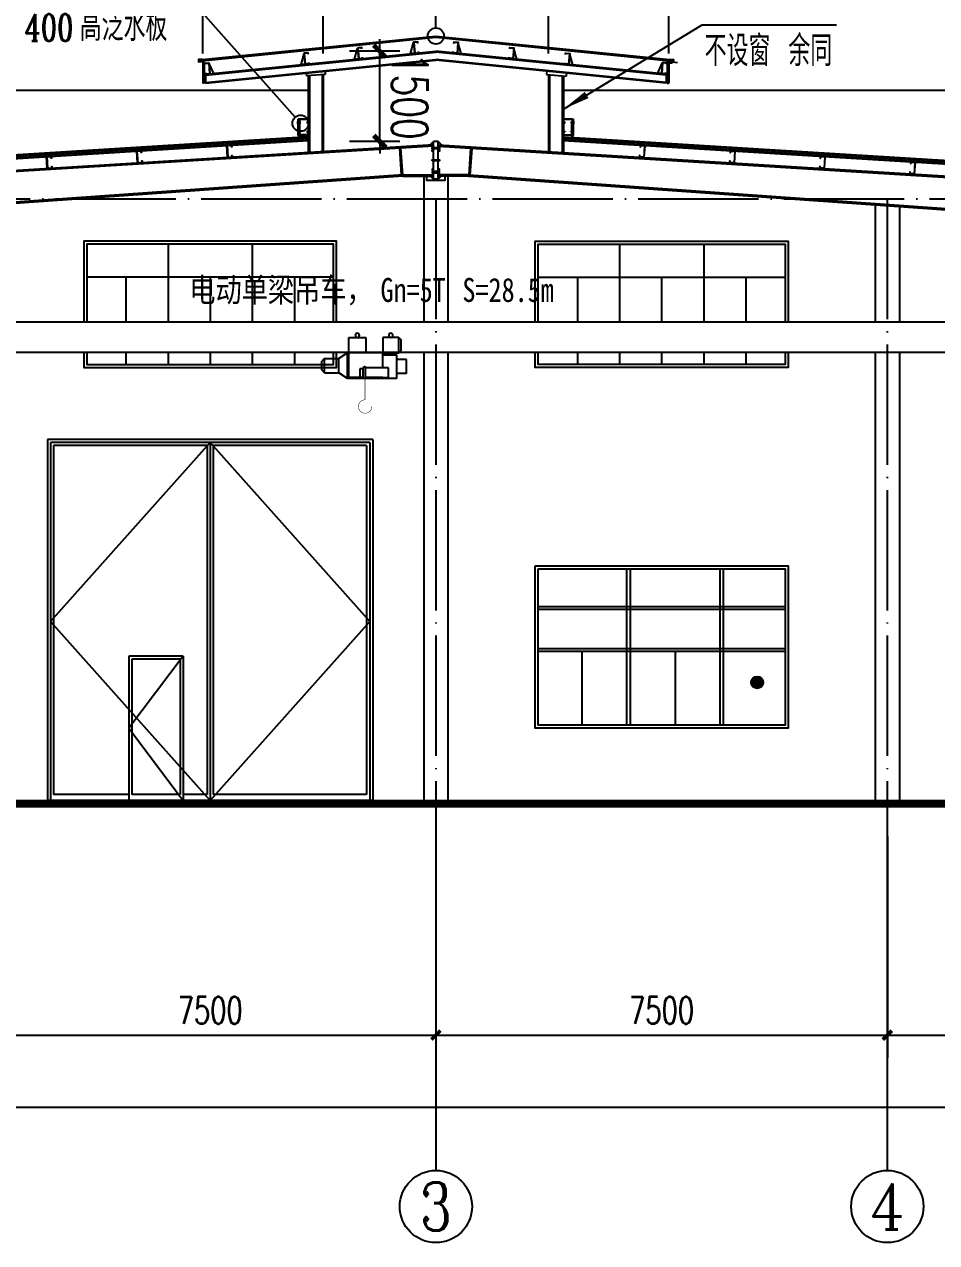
# Model space of a CAD drawing. Extents: x 14586673 to 15379323, y -344170 to -118775.
# Drawn here: x 15290286 to 15305441, y -214513 to -194261 of the extents above; entities that cross this region are included whole.
import ezdxf
from ezdxf.enums import TextEntityAlignment as Align

# ---------------------------------------------------------------- set-up
doc = ezdxf.new("R2010")
doc.units = 0
doc.header["$LTSCALE"] = 1000
doc.header["$MEASUREMENT"] = 0
doc.linetypes.add('DOTE', pattern=[2.42, 2, -0.2, 0.02, -0.2])
for name, color, linetype in [('06', 7, 'Continuous'), ('11', 3, 'Continuous'), ('AXIS', 3, 'Continuous'), ('AXIS_TEXT', 7, 'Continuous'), ('COLUMN', 2, 'Continuous'), ('DIM_LEAD', 3, 'Continuous'), ('DOTE', 1, 'DOTE'), ('PUB_DIM', 3, 'Continuous'), ('PUB_TEXT', 7, 'Continuous'), ('S_FLOOR', 2, 'Continuous'), ('WINDOW', 4, 'Continuous'), ('填充', 251, 'Continuous'), ('彩板', 4, 'Continuous'), ('梁柱', 3, 'Continuous')]:
    doc.layers.add(name, color=color, linetype=linetype)
doc.styles.add('_TCH_AXIS', font='COMPLEX', dxfattribs={"bigfont": 'GBCBIG'})
doc.styles.add('_TCH_DIM', font='SIMPLEX', dxfattribs={"bigfont": 'GBCBIG'})
doc.styles.add('_TCH_DIM_T3', font='SIMPLEX', dxfattribs={"width": 0.705882, "bigfont": 'GBCBIG'})
doc.styles.add('_TCH_LABEL', font='COMPLEX', dxfattribs={"bigfont": 'GBCBIG'})
doc.styles.add('COMPLEX', font='COMPLEX')
doc.styles.add('宋', font='', dxfattribs={"width": 0.8})
doc.styles.get('宋').set_extended_font_data('SimSun')
doc.dimstyles.new('_TCH_ARCH&&150', dxfattribs={"dimtxt": 446.25, "dimasz": 150, "dimexe": 375, "dimexo": 450, "dimgap": 189.375, "dimtad": 1, "dimdec": 0, "dimzin": 0, "dimdsep": 46, "dimtxsty": '_TCH_DIM_T3', "dimblk": 'ARCHTICK', "dimcen": 0.09, "dimclrt": 7, "dimazin": 2, "dimtfac": 1, "dimtdec": 0, "dimtix": 1, "dimtmove": 2, "dimatfit": 3, "dimfxl": 0, "dimtolj": 1, "dimtzin": 0, "dimarcsym": 0})
doc.dimstyles.new('_TCH_ARCH&&200', dxfattribs={"dimtxt": 595, "dimasz": 200, "dimexe": 500, "dimexo": 600, "dimgap": 200, "dimtad": 1, "dimdec": 0, "dimzin": 0, "dimdsep": 46, "dimtxsty": '_TCH_DIM_T3', "dimblk": 'ARCHTICK', "dimcen": 0.09, "dimclrt": 7, "dimazin": 2, "dimtfac": 1, "dimtdec": 0, "dimtix": 1, "dimtmove": 2, "dimatfit": 3, "dimfxl": 0, "dimtolj": 1, "dimtzin": 0, "dimarcsym": 0})

# ---------------------------------------------------------------- blocks, each defined once
blk = doc.blocks.new('A$C1CF62CEA')
at = {"color": 7}
for p, q in [((448, 1264), (731, 1264)), ((448, 1007), (448, 1264)), ((731, 1264), (731, 1007)), ((1279, 1264), (1012, 1264)), ((1012, 1264), (1012, 1007)), ((1279, 1007), (1279, 1264)), ((1279, 1264), (1318, 1226)), ((1318, 1044), (1318, 1226)), ((1279, 1007), (1318, 1044)), ((47, 913), (0, 867)), ((0, 723), (0, 867)), ((47, 677), (47, 913)), ((47, 913), (282, 913)), ((424, 1007), (282, 913)), ((282, 677), (282, 913)), ((1012, 1007), (424, 1007)), ((424, 583), (424, 1007)), ((448, 599), (448, 1007)), ((1012, 1007), (1279, 1007)), ((1012, 756), (1012, 1007)), ((1012, 975), (1247, 975)), ((1247, 583), (1247, 975)), ((1404, 897), (1247, 897)), ((1404, 662), (1404, 897)), ((47, 677), (0, 723)), ((47, 677), (282, 677)), ((424, 583), (282, 677)), ((679, 744), (632, 744)), ((632, 744), (632, 599)), ((718, 779), (679, 756)), ((679, 756), (679, 583)), ((718, 779), (718, 583)), ((1110, 756), (718, 756)), ((718, 756), (718, 599)), ((1110, 599), (1110, 756)), ((1404, 662), (1247, 662)), ((1247, 583), (424, 583)), ((679, 599), (448, 599)), ((1012, 599), (718, 599)), ((1012, 599), (1110, 599))]:
    blk.add_line(p, q, dxfattribs=at)
at = {"color": 7, "linetype": 'ByBlock', "const_width": 7.84}
blk.add_lwpolyline([(830, 116, -2.414214), (718, 227), (718, 583)], format="xyb", dxfattribs=at)
at = {"color": 7, "extrusion": (0, 0, -1)}
for centre in [(589, 1299), (1145, 1299)]:
    blk.add_ellipse(centre, major_axis=(24.4, 24.4), ratio=1, start_param=3.926991, end_param=10.210176, dxfattribs=at)
blk = doc.blocks.new('A$C72861E34')
for p, q in [((0, 0), (0, 150)), ((0, 150), (60, 150)), ((60, 0), (0, 0)), ((3, 147), (3, 3)), ((57, 147), (3, 147)), ((3, 3), (58, 3)), ((57, 123), (57, 147)), ((60, 123), (57, 123)), ((57, 27), (60, 27)), ((58, 3), (57, 27)), ((60, 150), (60, 123)), ((60, 27), (60, 0))]:
    blk.add_line(p, q)
blk = doc.blocks.new('A$C2E1941DB')
at = {"color": 3, "linetype": 'ByBlock'}
for points in [[(55, 0), (0, 0), (55, 150)], [(57, 150), (55, 150), (55, 0), (57, 0)], [(117, 140), (117, 160), (57, 160), (57, 0), (117, 0), (117, 20)], [(115, 140), (115, 158), (60, 158), (60, 3), (115, 3), (115, 20)]]:
    blk.add_lwpolyline(points, dxfattribs=at)
blk = doc.blocks.new('A$C19DF6FF6')
at = {"xscale": -2.0736, "yscale": 2.0736, "zscale": 2.0736, "rotation": 355.4260438756032}
blk.add_blockref('A$C2E1941DB', (242, 0), dxfattribs=at)
blk = doc.blocks.new('A$C6EE6551E')
at = {"layer": 'COLUMN'}
blk.add_hatch(color=256, dxfattribs=at).paths.add_polyline_path([(5, 195), (75, 200), (77, 175), (82, 175), (80, 205), (0, 200), (13, 0), (93, 5), (91, 35), (86, 35), (88, 10), (18, 5)])
blk.add_lwpolyline([(93, 5), (13, 0), (0, 200), (80, 205), (82, 175), (77, 175), (75, 200), (5, 195), (18, 5), (88, 10), (86, 35), (91, 35)], close=True, dxfattribs=at)
blk = doc.blocks.new('_ArchTick')
at = {"color": 0, "linetype": 'ByBlock', "const_width": 0.4}
blk.add_lwpolyline([(-0.5, -0.5), (0.5, 0.5)], dxfattribs=at)
blk = doc.blocks.new('*D549')
at = {"layer": 'Defpoints', "color": 0}
for p in [(15296190, -194707), (15297122, -194707), (15297123, -196207)]:
    blk.add_point(p, dxfattribs=at)
at = {"layer": 'PUB_DIM', "color": 0, "lineweight": -2}
for p, q in [((15296190, -194707), (15296190, -194507)), ((15296522, -194707), (15295690, -194707)), ((15296190, -196207), (15296190, -194707)), ((15296523, -196207), (15295690, -196208)), ((15296190, -196207), (15296190, -196407))]:
    blk.add_line(p, q, dxfattribs=at)
at = {"layer": 'PUB_DIM', "color": 0, "lineweight": -2, "xscale": 200, "yscale": 200, "zscale": 200}
for p, rotation in [((15296190, -194707), 270.0090164253835), ((15296190, -196207), 90.00901642538352)]:
    blk.add_blockref('_ArchTick', p, dxfattribs=dict(at, rotation=rotation))
at = {"layer": 'PUB_DIM', "color": 7, "insert": (15296688, -195457), "char_height": 595, "attachment_point": 5, "rotation": 270.009, "style": '_TCH_DIM_T3'}
blk.add_mtext('\\A1;1500', dxfattribs=at)
blk = doc.blocks.new('*D550')
at = {"layer": 'Defpoints', "color": 0}
for p in [(15300992, -193296), (15298992, -195196), (15300992, -195196)]:
    blk.add_point(p, dxfattribs=at)
at = {"layer": 'PUB_DIM', "color": 0, "lineweight": -2}
for p, q in [((15298992, -194746), (15298992, -192921)), ((15300992, -194746), (15300992, -192921)), ((15298992, -193296), (15300992, -193296))]:
    blk.add_line(p, q, dxfattribs=at)
at = {"layer": 'PUB_DIM', "color": 0, "lineweight": -2, "xscale": 150, "yscale": 150, "zscale": 150, "rotation": 180}
blk.add_blockref('_ArchTick', (15298992, -193296), dxfattribs=at)
at = {"layer": 'PUB_DIM', "color": 0, "lineweight": -2, "xscale": 150, "yscale": 150, "zscale": 150}
blk.add_blockref('_ArchTick', (15300992, -193296), dxfattribs=at)
at = {"layer": 'PUB_DIM', "color": 7, "insert": (15299992, -192883), "char_height": 446.2, "attachment_point": 5, "style": '_TCH_DIM_T3'}
blk.add_mtext('\\A1;2000', dxfattribs=at)
blk = doc.blocks.new('*D551')
at = {"layer": 'Defpoints', "color": 0}
for p in [(15298992, -193296), (15295252, -195196), (15298992, -195196)]:
    blk.add_point(p, dxfattribs=at)
at = {"layer": 'PUB_DIM', "color": 0, "lineweight": -2}
for p, q in [((15295252, -194746), (15295252, -192921)), ((15298992, -194746), (15298992, -192921)), ((15295252, -193296), (15298992, -193296))]:
    blk.add_line(p, q, dxfattribs=at)
at = {"layer": 'PUB_DIM', "color": 0, "lineweight": -2, "xscale": 150, "yscale": 150, "zscale": 150, "rotation": 180}
blk.add_blockref('_ArchTick', (15295252, -193296), dxfattribs=at)
at = {"layer": 'PUB_DIM', "color": 0, "lineweight": -2, "xscale": 150, "yscale": 150, "zscale": 150}
blk.add_blockref('_ArchTick', (15298992, -193296), dxfattribs=at)
at = {"layer": 'PUB_DIM', "color": 7, "insert": (15297122, -192883), "char_height": 446.2, "attachment_point": 5, "style": '_TCH_DIM_T3'}
blk.add_mtext('\\A1;3000', dxfattribs=at)
blk = doc.blocks.new('*D552')
at = {"layer": 'Defpoints', "color": 0}
for p in [(15295252, -193296), (15293252, -195196), (15295252, -195196)]:
    blk.add_point(p, dxfattribs=at)
at = {"layer": 'PUB_DIM', "color": 0, "lineweight": -2}
for p, q in [((15293252, -194746), (15293252, -192921)), ((15295252, -194746), (15295252, -192921)), ((15293252, -193296), (15295252, -193296))]:
    blk.add_line(p, q, dxfattribs=at)
at = {"layer": 'PUB_DIM', "color": 0, "lineweight": -2, "xscale": 150, "yscale": 150, "zscale": 150, "rotation": 180}
blk.add_blockref('_ArchTick', (15293252, -193296), dxfattribs=at)
at = {"layer": 'PUB_DIM', "color": 0, "lineweight": -2, "xscale": 150, "yscale": 150, "zscale": 150}
blk.add_blockref('_ArchTick', (15295252, -193296), dxfattribs=at)
at = {"layer": 'PUB_DIM', "color": 7, "insert": (15294252, -192883), "char_height": 446.2, "attachment_point": 5, "style": '_TCH_DIM_T3'}
blk.add_mtext('\\A1;2000', dxfattribs=at)
blk = doc.blocks.new('_AXISO')
blk.add_circle((0, 0), 0.5)
at = {"layer": 'AXIS_TEXT', "style": 'COMPLEX', "width": 1.041667}
blk.add_attdef('A', text='', height=0.56, dxfattribs=at).set_placement((-0.25, -0.28), (0.25, -0.28), align=Align.FIT)
blk = doc.blocks.new('*D567')
at = {"layer": 'AXIS', "color": 0, "lineweight": -2}
for p, q in [((15282123, -207763), (15282123, -212638)), ((15342123, -207763), (15342123, -212638)), ((15282123, -212263), (15342123, -212263))]:
    blk.add_line(p, q, dxfattribs=at)
at = {"layer": 'Defpoints', "color": 0}
for p in [(15282123, -207313), (15342123, -207313), (15342123, -212263)]:
    blk.add_point(p, dxfattribs=at)
at = {"layer": 'AXIS', "color": 0, "lineweight": -2, "xscale": 150, "yscale": 150, "zscale": 150, "rotation": 180}
blk.add_blockref('_ArchTick', (15282123, -212263), dxfattribs=at)
at = {"layer": 'AXIS', "color": 0, "lineweight": -2, "xscale": 150, "yscale": 150, "zscale": 150}
blk.add_blockref('_ArchTick', (15342123, -212263), dxfattribs=at)
at = {"layer": 'AXIS', "color": 7, "insert": (15312123, -211850), "char_height": 446.2, "attachment_point": 5, "style": '_TCH_DIM_T3'}
blk.add_mtext('\\A1;60000', dxfattribs=at)
blk = doc.blocks.new('*D569')
at = {"layer": 'AXIS', "color": 0, "lineweight": -2}
for p, q in [((15289623, -207763), (15289623, -211438)), ((15297123, -207763), (15297123, -211438)), ((15289623, -211063), (15297123, -211063))]:
    blk.add_line(p, q, dxfattribs=at)
at = {"layer": 'Defpoints', "color": 0}
for p in [(15289623, -207313), (15297123, -207313), (15297123, -211063)]:
    blk.add_point(p, dxfattribs=at)
at = {"layer": 'AXIS', "color": 0, "lineweight": -2, "xscale": 150, "yscale": 150, "zscale": 150, "rotation": 180}
blk.add_blockref('_ArchTick', (15289623, -211063), dxfattribs=at)
at = {"layer": 'AXIS', "color": 0, "lineweight": -2, "xscale": 150, "yscale": 150, "zscale": 150}
blk.add_blockref('_ArchTick', (15297123, -211063), dxfattribs=at)
at = {"layer": 'AXIS', "color": 7, "insert": (15293373, -210650), "char_height": 446.2, "attachment_point": 5, "style": '_TCH_DIM_T3'}
blk.add_mtext('\\A1;7500', dxfattribs=at)
blk = doc.blocks.new('*D570')
at = {"layer": 'AXIS', "color": 0, "lineweight": -2}
for p, q in [((15297123, -207763), (15297123, -211438)), ((15304623, -207763), (15304623, -211438)), ((15297123, -211063), (15304623, -211063))]:
    blk.add_line(p, q, dxfattribs=at)
at = {"layer": 'Defpoints', "color": 0}
for p in [(15297123, -207313), (15304623, -207313), (15304623, -211063)]:
    blk.add_point(p, dxfattribs=at)
at = {"layer": 'AXIS', "color": 0, "lineweight": -2, "xscale": 150, "yscale": 150, "zscale": 150, "rotation": 180}
blk.add_blockref('_ArchTick', (15297123, -211063), dxfattribs=at)
at = {"layer": 'AXIS', "color": 0, "lineweight": -2, "xscale": 150, "yscale": 150, "zscale": 150}
blk.add_blockref('_ArchTick', (15304623, -211063), dxfattribs=at)
at = {"layer": 'AXIS', "color": 7, "insert": (15300873, -210650), "char_height": 446.2, "attachment_point": 5, "style": '_TCH_DIM_T3'}
blk.add_mtext('\\A1;7500', dxfattribs=at)
blk = doc.blocks.new('*D571')
at = {"layer": 'AXIS', "color": 0, "lineweight": -2}
for p, q in [((15304623, -207763), (15304623, -211438)), ((15312123, -207763), (15312123, -211438)), ((15304623, -211063), (15312123, -211063))]:
    blk.add_line(p, q, dxfattribs=at)
at = {"layer": 'Defpoints', "color": 0}
for p in [(15304623, -207313), (15312123, -207313), (15312123, -211063)]:
    blk.add_point(p, dxfattribs=at)
at = {"layer": 'AXIS', "color": 0, "lineweight": -2, "xscale": 150, "yscale": 150, "zscale": 150, "rotation": 180}
blk.add_blockref('_ArchTick', (15304623, -211063), dxfattribs=at)
at = {"layer": 'AXIS', "color": 0, "lineweight": -2, "xscale": 150, "yscale": 150, "zscale": 150}
blk.add_blockref('_ArchTick', (15312123, -211063), dxfattribs=at)
at = {"layer": 'AXIS', "color": 7, "insert": (15308373, -210650), "char_height": 446.2, "attachment_point": 5, "style": '_TCH_DIM_T3'}
blk.add_mtext('\\A1;7500', dxfattribs=at)

msp = doc.modelspace()

# ---------------------------------------------------------------- hatches: boundary and pattern name
at = {"layer": 'WINDOW'}
msp.add_hatch(color=250, dxfattribs=at).paths.add_polyline_path([(15302560.1, -205200.1, 1), (15302360.1, -205200.1, 1)])
at = {"layer": '填充', "ltscale": 0.5}
h = msp.add_hatch(dxfattribs=at)
h.set_pattern_fill('ANSI37', color=256, scale=20, style=0)
h.set_pattern_definition([(45, (131150, 49327.217), (-22.4506403, 22.4506403), []), (135, (131150, 49327.217), (-22.4506403, -22.4506403), [])])
h.paths.add_polyline_path([(15295002.3, -196140.4), (15282467.1, -196914.4), (15282467.1, -196964.5), (15282614.5, -196955.4), (15282617, -196953), (15282822.2, -196937), (15282822.2, -196942.6), (15283168.8, -196921.2), (15283168.7, -196918.9), (15283248.6, -196914), (15295002.3, -196190.6)])
h.paths.add_polyline_path([(15299242.3, -196142.2), (15299242.3, -196192.4), (15311778.1, -196964.5), (15311778.1, -196914.4)])
h.paths.add_polyline_path([(15325002.3, -196190.6), (15325002.3, -196140.4), (15312467.1, -196914.4), (15312467.1, -196964.5)])
h.paths.add_polyline_path([(15329242.3, -196140.4), (15329242.3, -196190.6), (15341422.9, -196942.6), (15341422.9, -196937), (15341628.1, -196953), (15341630.6, -196955.4), (15341778.1, -196964.5), (15341778.1, -196914.4)])

# ---------------------------------------------------------------- linework, layer by layer
for p, q in [((15293183.3, -194852.8), (15297122.6, -194455)), ((15297122.6, -194480.1), (15293185.4, -194877.7)), ((15297122.6, -194455), (15301064.2, -194852.7)), ((15301062.2, -194877.6), (15297122.6, -194480.1)), ((15293183.3, -194852.8), (15293185.4, -194877.7)), ((15293252.3, -194896.3), (15293277.3, -194894.5)), ((15293252.3, -194896.3), (15293252.3, -195240.5)), ((15293277.3, -195240.5), (15293277.3, -194894.5)), ((15300954.7, -194912), (15300951.9, -194911.7)), ((15301050.2, -194886.2), (15301049, -194907.3)), ((15301050.2, -194886.2), (15301139.3, -194895.2)), ((15301064.2, -194852.7), (15301062.2, -194877.6)), ((15295285.5, -195095.7), (15294971.5, -195118.8)), ((15295002.3, -195116.5), (15295002.3, -196391.3)), ((15295022.3, -195115), (15295022.3, -196390.1)), ((15295232.3, -195099.6), (15295232.3, -196377.2)), ((15295252.3, -195098.1), (15295252.3, -196375.9)), ((15295281.2, -195041.3), (15295285.5, -195095.7)), ((15298960.4, -195096.5), (15299285.3, -195120.6)), ((15298992.3, -195098.8), (15298992.3, -196376)), ((15299012.3, -195100.3), (15299012.3, -196377.2)), ((15299222.3, -195115.9), (15299222.3, -196390.1)), ((15299242.3, -195117.4), (15299242.3, -196391.3)), ((15293277.3, -195240.5), (15293252.3, -195240.5)), ((15300967.3, -195240.5), (15300992.3, -195240.5)), ((15295002.4, -196130.4), (15282467.1, -196904.3)), ((15295002.4, -196140.4), (15282467.1, -196914.4)), ((15282467.1, -196964.5), (15295002.4, -196190.5)), ((15299242.4, -196132.2), (15311778.1, -196904.3)), ((15311778.1, -196914.4), (15299242.4, -196142.2)), ((15299242.4, -196192.4), (15311778.1, -196964.5)), ((15296922.6, -196783.4), (15296922.6, -199212.6)), ((15297322.6, -196783.4), (15297322.6, -199212.6)), ((15304422.6, -197255.7), (15304422.6, -199212.6)), ((15304822.6, -197290.1), (15304822.6, -199212.6)), ((15296922.6, -199712.6), (15296922.6, -207162.6)), ((15297322.6, -199712.6), (15297322.6, -207162.6)), ((15304422.6, -199712.6), (15304422.6, -207162.6)), ((15304822.6, -199712.6), (15304822.6, -207162.6))]:
    msp.add_line(p, q)
for points in [[(15293239, -194840.3), (15293177.3, -194847.4), (15293180.6, -194883.6), (15293249.8, -194878.7), (15293249.8, -194917.1)], [(15301050.2, -194886.2), (15300967.3, -194882.1), (15300967.3, -195240.5)], [(15301048.4, -194907.3), (15300992.3, -194904.1), (15300992.3, -195240.5)], [(15301008.5, -194840.3), (15301070.2, -194847.3), (15301067, -194883.5), (15300997.7, -194878.7), (15300997.7, -194917.1)], [(15295002.3, -195362.6), (15282164.8, -195362.6)], [(15325002.3, -195362.6), (15299242.3, -195362.6)], [(15256922.6, -207312.6), (15281882.6, -207312.6), (15281882.6, -207162.6), (15312122.6, -207162.6)], [(15256922.6, -207412.6), (15281982.6, -207412.6), (15281982.6, -207262.6), (15312122.6, -207262.6)]]:
    msp.add_lwpolyline(points)
for points, const_width in [([(15294996.9, -195767.3), (15294996.9, -195826.8), (15294827.1, -195826.8), (15294827.1, -195876.1), (15294812.2, -195876.1), (15294812.2, -195910.6), (15294832.3, -195932.9)], 5), ([(15299248.2, -195769.1), (15299248.2, -195828.6), (15299418, -195828.6), (15299418, -195877.9), (15299433, -195877.9), (15299433, -195912.4), (15299412.9, -195934.7)], 5), ([(15256922.6, -207362.6), (15281932.6, -207362.6), (15281932.6, -207212.6), (15312122.6, -207212.6)], 100)]:
    msp.add_lwpolyline(points, dxfattribs=dict(const_width=const_width))
at = {"color": 4}
msp.add_lwpolyline([(15297272.7, -196783.4), (15297272.7, -196856.4), (15296972.7, -196856.4), (15296972.7, -196783.4)], dxfattribs=at)
at = {"color": 7, "ltscale": 5}
msp.add_lwpolyline([(15282647.6, -199712.6), (15311597.6, -199712.6), (15311597.6, -199522.6), (15310797.6, -199212.6), (15283447.6, -199212.6), (15282647.6, -199522.6)], close=True, dxfattribs=at)
at = {"layer": '06', "linetype": 'ByBlock'}
for p, q in [((15293295.7, -195089.9), (15293295.7, -195240.4)), ((15294967.9, -195072.6), (15294971.5, -195118.8)), ((15298965.8, -195028.6), (15298960.4, -195096.5)), ((15299290.1, -195061), (15299285.3, -195120.6)), ((15300949.7, -195090), (15300949.7, -195240.5))]:
    msp.add_line(p, q, dxfattribs=at)
at = {"layer": '11'}
for p, q in [((15293295.7, -195090.1), (15297122.3, -194706.9)), ((15293295.7, -195105.1), (15297122.3, -194722)), ((15300949.7, -195090), (15297122.3, -194706.9)), ((15300949.7, -195105), (15297122.3, -194722)), ((15293295.7, -195225.5), (15297121.7, -194842.4)), ((15293295.7, -195240.5), (15297121.7, -194857.5)), ((15300949.7, -195225.4), (15297121.7, -194842.4)), ((15300949.7, -195240.5), (15297121.7, -194857.5))]:
    msp.add_line(p, q, dxfattribs=at)
at = {"layer": 'AXIS'}
for p, q in [((15297122.6, -207312.6), (15297122.6, -213312.6)), ((15304622.6, -207312.6), (15304622.6, -213312.6))]:
    msp.add_line(p, q, dxfattribs=at)
at = {"layer": 'DIM_LEAD'}
for p, q in [((15299242.3, -195669), (15301544.8, -194270.8)), ((15301544.8, -194270.8), (15303777.9, -194270.8))]:
    msp.add_line(p, q, dxfattribs=at)
msp.add_lwpolyline([(15299242.3, -195669, 0, 120, 0), (15299627, -195435.4, 0, 0, 0)], format="xyseb", dxfattribs=at)
at = {"layer": 'DOTE'}
for p, q in [((15256922.6, -197162.6), (15367322.6, -197162.6)), ((15297122.6, -197162.6), (15297122.6, -207312.6)), ((15304622.6, -197162.6), (15304622.6, -207312.6)), ((15256922.6, -207162.6), (15367322.6, -207162.6))]:
    msp.add_line(p, q, dxfattribs=at)
at = {"layer": 'PUB_DIM'}
for p, q in [((15297122.6, -194320.6), (15297122.6, -191423.9)), ((15294784.7, -195803.9), (15293073.8, -193873.4))]:
    msp.add_line(p, q, dxfattribs=at)
for points in [[(15296686.3, -194285.6, 0, 0, 0), (15295329, -194392.5, 160, 0, 0), (15294730.9, -194439.7, 0, 0, 0)], [(15297558.9, -194285.6, 0, 0, 0), (15298916.1, -194392.5, 160, 0, 0), (15299514.3, -194439.7, 0, 0, 0)]]:
    msp.add_lwpolyline(points, format="xyseb", dxfattribs=at)
for centre in [(15297122.6, -194455), (15294873.8, -195904.5)]:
    msp.add_circle(centre, 134.4, dxfattribs=at)
at = {"layer": 'S_FLOOR'}
for p, q in [((15294852.9, -196142.8), (15294852.9, -195834.3)), ((15294862.9, -196142.2), (15294862.9, -195894.5)), ((15299382.3, -196144), (15299382.2, -195896.3)), ((15299392.3, -196144.6), (15299392.3, -195836.2))]:
    msp.add_line(p, q, dxfattribs=at)
at = {"layer": 'WINDOW', "color": 250}
for p, q in [((15292672.6, -197912.6), (15292672.6, -199212.6)), ((15294072.6, -197912.6), (15294072.6, -199212.6)), ((15300172.6, -197912.6), (15300172.6, -199212.6)), ((15301572.6, -197912.6), (15301572.6, -199212.6)), ((15295422.6, -198462.6), (15291322.6, -198462.6)), ((15291972.6, -198462.6), (15291972.6, -199212.6)), ((15293372.6, -198462.6), (15293372.6, -199212.6)), ((15294772.6, -198462.6), (15294772.6, -199212.6)), ((15298822.6, -198462.6), (15302922.6, -198462.6)), ((15299472.6, -198462.6), (15299472.6, -199212.6)), ((15300872.6, -198462.6), (15300872.6, -199212.6)), ((15302272.6, -198462.6), (15302272.6, -199212.6)), ((15291972.6, -199712.6), (15291972.6, -199912.6)), ((15292672.6, -199712.6), (15292672.6, -199912.6)), ((15293372.6, -199712.6), (15293372.6, -199912.6)), ((15294072.6, -199712.6), (15294072.6, -199912.6)), ((15294772.6, -199712.6), (15294772.6, -199912.6)), ((15299472.6, -199712.6), (15299472.6, -199912.6)), ((15300172.6, -199712.6), (15300172.6, -199912.6)), ((15300872.6, -199712.6), (15300872.6, -199912.6)), ((15301572.6, -199712.6), (15301572.6, -199912.6)), ((15302272.6, -199712.6), (15302272.6, -199912.6)), ((15296072.6, -201162.6), (15290672.6, -201162.6)), ((15290672.6, -201162.6), (15290672.6, -207162.6)), ((15296022.6, -201212.6), (15290722.6, -201212.6)), ((15290722.6, -201212.6), (15290722.6, -207162.6)), ((15293322.6, -201262.6), (15290772.6, -201262.6)), ((15290772.6, -201262.6), (15290772.6, -207062.6)), ((15293322.6, -201262.6), (15293322.6, -204762.6)), ((15293372.6, -201212.6), (15293372.6, -207162.6)), ((15293422.6, -201262.6), (15293422.6, -207062.6)), ((15295972.6, -201262.6), (15293422.6, -201262.6)), ((15295972.6, -201262.6), (15295972.6, -207062.6)), ((15296022.6, -201212.6), (15296022.6, -207162.6)), ((15296072.6, -201162.6), (15296072.6, -207162.6)), ((15299547.6, -204687.6), (15299547.6, -205912.6)), ((15301097.6, -204687.6), (15301097.6, -205912.6)), ((15292922.6, -204762.6), (15292022.6, -204762.6)), ((15292022.6, -204762.6), (15292022.6, -207162.6)), ((15292872.6, -204812.6), (15292072.6, -204812.6)), ((15292072.6, -204812.6), (15292072.6, -207062.6)), ((15292872.6, -204812.6), (15292872.6, -207062.6)), ((15292922.6, -204762.6), (15292922.6, -207162.6)), ((15293322.6, -204762.6), (15293322.6, -207062.6)), ((15296072.6, -207162.6), (15290672.6, -207162.6)), ((15292022.6, -207062.6), (15290772.6, -207062.6)), ((15292372.6, -207062.6), (15292072.6, -207062.6)), ((15292872.6, -207062.6), (15292372.6, -207062.6)), ((15293322.6, -207062.6), (15292922.6, -207062.6)), ((15295972.6, -207062.6), (15293422.6, -207062.6))]:
    msp.add_line(p, q, dxfattribs=at)
for points in [[(15295472.6, -199212.6), (15295472.6, -197862.6), (15291272.6, -197862.6), (15291272.6, -199212.6)], [(15295422.6, -199212.6), (15295422.6, -197912.6), (15291322.6, -197912.6), (15291322.6, -199212.6)], [(15298772.6, -199212.6), (15298772.6, -197862.6), (15302972.6, -197862.6), (15302972.6, -199212.6)], [(15298822.6, -199212.6), (15298822.6, -197912.6), (15302922.6, -197912.6), (15302922.6, -199212.6)], [(15291272.6, -199712.6), (15291272.6, -199962.6), (15295472.6, -199962.6), (15295472.6, -199712.6)], [(15291322.6, -199712.6), (15291322.6, -199912.6), (15295422.6, -199912.6), (15295422.6, -199712.6)], [(15302972.6, -199712.6), (15302972.6, -199962.6), (15298772.6, -199962.6), (15298772.6, -199712.6)], [(15302922.6, -199712.6), (15302922.6, -199912.6), (15298822.6, -199912.6), (15298822.6, -199712.6)], [(15293372.6, -201212.6), (15296022.6, -204187.6), (15293372.6, -207162.6), (15290722.6, -204187.6), (15293372.6, -201212.6)], [(15292922.6, -204762.6), (15292022.6, -205962.6), (15292922.6, -207162.6)]]:
    msp.add_lwpolyline(points, dxfattribs=at)
for points in [[(15298772.6, -203262.6), (15302972.6, -203262.6), (15302972.6, -205962.6), (15298772.6, -205962.6)], [(15298822.6, -203312.6), (15302922.6, -203312.6), (15302922.6, -205912.6), (15298822.6, -205912.6)], [(15300297.6, -203312.6), (15300347.6, -203312.6), (15300347.6, -205912.6), (15300297.6, -205912.6)], [(15301847.6, -203312.6), (15301897.6, -203312.6), (15301897.6, -205912.6), (15301847.6, -205912.6)], [(15302922.6, -203987.6), (15298822.6, -203987.6), (15298822.6, -203937.6), (15302922.6, -203937.6)], [(15302922.6, -204687.6), (15298822.6, -204687.6), (15298822.6, -204637.6), (15302922.6, -204637.6)]]:
    msp.add_lwpolyline(points, close=True, dxfattribs=at)
msp.add_circle((15302460.1, -205200.1), 100, dxfattribs=at)
at = {"layer": '彩板'}
for p, q in [((15294848.8, -195834.3), (15294833.8, -195834.3)), ((15294833.8, -196108.8), (15294833.8, -195834.3)), ((15294848.8, -196108.8), (15294848.8, -195834.3)), ((15299396.3, -195836.2), (15299411.3, -195836.2)), ((15299396.3, -196110.6), (15299396.3, -195836.2)), ((15299411.3, -196110.6), (15299411.3, -195836.2)), ((15294848.8, -196108.8), (15294833.8, -196108.8)), ((15299396.3, -196110.6), (15299411.3, -196110.6))]:
    msp.add_line(p, q, dxfattribs=at)
at = {"layer": '梁柱'}
for p, q in [((15297028.9, -196260.9), (15297082.6, -196207.3)), ((15297162.6, -196207.3), (15297082.6, -196207.3)), ((15297082.7, -196833.4), (15297082.6, -196207.3)), ((15297216.2, -196260.9), (15297162.6, -196207.3)), ((15297162.7, -196833.4), (15297162.6, -196207.3)), ((15297082.6, -196263.3), (15282632.6, -197152.3)), ((15297082.6, -196283.4), (15282634.1, -197172.2)), ((15296551.5, -196765.2), (15296522.3, -196326.9)), ((15296571.4, -196763.4), (15296542.2, -196325.4)), ((15297162.6, -196263.4), (15311612.6, -197152.3)), ((15297162.6, -196283.5), (15311611, -197172.2)), ((15297674, -196763.5), (15297703.2, -196325.4)), ((15297693.9, -196765.3), (15297723.1, -196327)), ((15296571.4, -196763.4), (15282632.6, -197745.8)), ((15296572.6, -196783.4), (15282632.6, -197765.9)), ((15296571.4, -196763.4), (15297082.7, -196763.4)), ((15296572.6, -196783.4), (15297082.7, -196783.4)), ((15297673, -196763.4), (15297162.7, -196763.4)), ((15297671.8, -196783.4), (15297162.7, -196783.4)), ((15297671.8, -196783.4), (15311612.6, -197765.9)), ((15297673, -196763.4), (15311612.6, -197745.8))]:
    msp.add_line(p, q, dxfattribs=at)
for points in [[(15297062.7, -196328.6), (15297062.7, -196308.6), (15297182.7, -196308.6), (15297182.7, -196328.6)], [(15297062.7, -196531.5), (15297062.7, -196511.5), (15297182.7, -196511.5), (15297182.7, -196531.5)], [(15297062.7, -196706.6), (15297062.7, -196726.6), (15297182.7, -196726.6), (15297182.7, -196706.6)]]:
    msp.add_lwpolyline(points, close=True, dxfattribs=at)
for points in [[(15297082.7, -196368.6), (15297062.7, -196368.6), (15297062.7, -196348.6), (15297082.7, -196348.6)], [(15297162.7, -196348.6), (15297182.7, -196348.6), (15297182.7, -196368.6), (15297162.7, -196368.6)], [(15297162.7, -196783.4), (15297212.7, -196783.4), (15297162.7, -196833.4), (15297082.7, -196833.4), (15297032.7, -196783.4), (15297082.7, -196783.4)], [(15297082.7, -196666.6), (15297062.7, -196666.6), (15297062.7, -196686.6), (15297082.7, -196686.6)], [(15297162.7, -196686.6), (15297182.7, -196686.6), (15297182.7, -196666.6), (15297162.7, -196666.6)]]:
    msp.add_lwpolyline(points, dxfattribs=at)

# ---------------------------------------------------------------- block references
at = {"color": 7, "ltscale": 5}
msp.add_blockref('A$C1CF62CEA', (15295227.8, -200729.2), dxfattribs=at)
at = {"layer": '06', "linetype": 'ByBlock', "yscale": 0.5500000000465661, "zscale": 0.55}
for p, xscale in [((15296836.1, -194746.2), -0.5499999998137355), ((15297409.8, -194746.3), 0.5499999998137355), ((15295016.3, -194928), -0.5499999998137355), ((15295906.2, -194839.1), -0.5499999998137355), ((15298336.1, -194838.8), 0.5499999998137355), ((15299262.4, -194931.4), 0.5499999998137355)]:
    msp.add_blockref('A$C19DF6FF6', p, dxfattribs=dict(at, xscale=xscale))
for p, xscale, rotation in [((15293300.1, -195100.3), 0.5500000001369223, 9.147912248589147), ((15300939, -195094.5), -0.5499999996771829, 350.8520877436986)]:
    msp.add_blockref('A$C19DF6FF6', p, dxfattribs=dict(at, xscale=xscale, rotation=rotation))
at = {"layer": 'AXIS'}
ref = msp.add_blockref('_AXISO', (15297122.6, -213912.6), dxfattribs=dict(at, xscale=1200, yscale=1200, zscale=1200))
ref.add_attrib('A', '3', dxfattribs={"layer": 'AXIS_TEXT', "ltscale": 0.5, "height": 798.8, "style": '_TCH_AXIS'}).set_placement((15296856.3, -214312), (15297388.8, -214312), align=Align.FIT)
ref = msp.add_blockref('_AXISO', (15304622.6, -213912.6), dxfattribs=dict(at, xscale=1200, yscale=1200, zscale=1200))
ref.add_attrib('A', '4', dxfattribs={"layer": 'AXIS_TEXT', "ltscale": 0.5, "height": 763.6, "style": '_TCH_AXIS'}).set_placement((15304331.7, -214294.4), (15304913.5, -214294.4), align=Align.FIT)
at = {"layer": 'COLUMN', "extrusion": (0, 0, -1), "xscale": -1, "zscale": -1, "rotation": 0.2938829660398845}
for p in [(-15292150.7, -196565.9), (-15293647.9, -196473.8), (-15290653.5, -196658)]:
    msp.add_blockref('A$C6EE6551E', p, dxfattribs=at)
at = {"layer": 'COLUMN', "extrusion": (0, 0, -1), "zscale": -1, "rotation": 359.7061170339601}
for p in [(-15300597.3, -196473.8), (-15302094.5, -196565.9), (-15303591.6, -196658), (-15305088.8, -196750.1)]:
    msp.add_blockref('A$C6EE6551E', p, dxfattribs=at)
at = {"layer": '梁柱'}
for p, rotation in [((15294852.8, -195834.3), 270), ((15299392.3, -196102.3), 90)]:
    msp.add_blockref('A$C72861E34', p, dxfattribs=dict(at, rotation=rotation))
at = {"layer": '梁柱', "xscale": -1}
for p, rotation in [((15299392.3, -195836.2), 90), ((15294852.8, -196100.5), 270)]:
    msp.add_blockref('A$C72861E34', p, dxfattribs=dict(at, rotation=rotation))

# ---------------------------------------------------------------- texts
at = {"layer": 'PUB_TEXT'}
for s, style, p in [('高泛水板', '_TCH_LABEL', (15291204.4, -194537.2)), ('不设窗', '_TCH_DIM', (15301587.2, -194953.3)), ('余同', '_TCH_DIM', (15302978.1, -194953.3))]:
    msp.add_text(s, height=506.38, dxfattribs=dict(at, style=style)).set_placement(p)
for s, height, style, width, p in [('400', 446.25, '_TCH_LABEL', 0.705882, (15290289.4, -194537.2)), ('电动单梁吊车，', 398.73, '宋', 0.8, (15293026.3, -198875.1)), ('Gn=5T', 398.73, '宋', 0.8, (15296202, -198875.1)), ('S=28.5m', 398.73, '宋', 0.8, (15297563.1, -198875.1))]:
    msp.add_text(s, height=height, dxfattribs=dict(at, style=style, width=width)).set_placement(p)

# ---------------------------------------------------------------- dimensions: what is measured, and where the dimension line sits
at = {"layer": 'AXIS'}
for p1, p2, distance, text, picture, middle in [((15282122.6, -207312.6), (15342122.6, -207312.6), -4950, '60000', '*D567', (15312122.6, -211850.1)), ((15289622.6, -207312.6), (15297122.6, -207312.6), -3750, '7500', '*D569', (15293372.6, -210650.1)), ((15297122.6, -207312.6), (15304622.6, -207312.6), -3750, '7500', '*D570', (15300872.6, -210650.1)), ((15304622.6, -207312.6), (15312122.6, -207312.6), -3750, '7500', '*D571', (15308372.6, -210650.1))]:
    dim = msp.add_aligned_dim(p1=p1, p2=p2, distance=distance, text=text, dimstyle='_TCH_ARCH&&150', dxfattribs=at)
    dim.commit()
    dim.dimension.update_dxf_attribs({"geometry": picture, "text_midpoint": middle})
at = {"layer": 'PUB_DIM'}
for p1, p2, distance, text, dimstyle, picture, middle in [((15293252.3, -195195.6), (15295252.3, -195195.6), 1900, '2000', '_TCH_ARCH&&150', '*D552', (15294252.3, -192883.1)), ((15295252.3, -195195.6), (15298992.3, -195195.6), 1900, '3000', '_TCH_ARCH&&150', '*D551', (15297122.3, -192883.1)), ((15298992.3, -195195.6), (15300992.3, -195195.6), 1900, '2000', '_TCH_ARCH&&150', '*D550', (15299992.3, -192883.1)), ((15297122.6, -196207.3), (15297122.3, -194706.9), 932.2, '1500', '_TCH_ARCH&&200', '*D549', (15296687.7, -195457.2))]:
    dim = msp.add_aligned_dim(p1=p1, p2=p2, distance=distance, text=text, dimstyle=dimstyle, dxfattribs=at)
    dim.commit()
    dim.dimension.update_dxf_attribs({"geometry": picture, "text_midpoint": middle})

doc.saveas('drawing.dxf')
